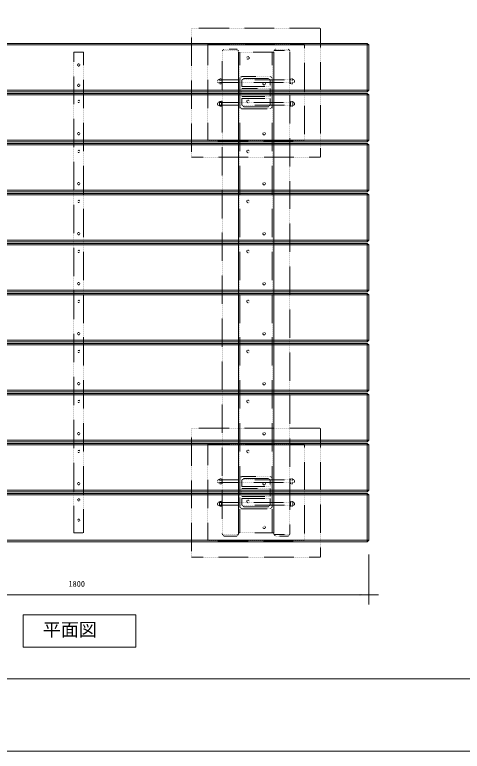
# Model space of a CAD drawing. Units: millimetres, scale not verified. Extents: x -2925 to 2925, y -2062 to 2062.
# Drawn here: x -1734 to -346, y -2062 to 221 of the extents above; entities that cross this region are included whole.
import ezdxf
from ezdxf.enums import TextEntityAlignment as Align

# ---------------------------------------------------------------- set-up
doc = ezdxf.new("R2010")
doc.units = ezdxf.units.MM
doc.header["$LTSCALE"] = 10
doc.linetypes.add('USER5', pattern=[0.208282, 0.069427, -0.138855])
doc.layers.add('0-1_IMPORTED', color=30, linetype='USER5', lineweight=18)
doc.styles.add('ＭＳ ゴシック', font='')
doc.styles.get('ＭＳ ゴシック').set_extended_font_data('MS Gothic')

msp = doc.modelspace()

# ---------------------------------------------------------------- linework, layer by layer
at = {"layer": '0-1_IMPORTED', "linetype": 'Continuous'}
for p, q in [((-2436, 127), (-636, 127)), ((-2431, 132), (-641, 132)), ((-641, 132), (-636, 127)), ((-641, -18), (-641, 132)), ((-636, 127), (-636, -13)), ((-2436, -13), (-636, -13)), ((-641, -18), (-2431, -18)), ((-636, -13), (-641, -18)), ((-2436, -28), (-636, -28)), ((-2431, -23), (-641, -23)), ((-641, -23), (-636, -28)), ((-641, -173), (-641, -23)), ((-636, -28), (-636, -168)), ((-2436, -168), (-636, -168)), ((-641, -173), (-2431, -173)), ((-2431, -178), (-641, -178)), ((-636, -168), (-641, -173)), ((-641, -178), (-636, -183)), ((-641, -328), (-641, -178)), ((-2436, -183), (-636, -183)), ((-636, -183), (-636, -323)), ((-2436, -323), (-636, -323)), ((-2436, -338), (-636, -338)), ((-641, -328), (-2431, -328)), ((-2431, -333), (-641, -333)), ((-636, -323), (-641, -328)), ((-641, -333), (-636, -338)), ((-641, -483), (-641, -333)), ((-636, -338), (-636, -478)), ((-2436, -478), (-636, -478)), ((-636, -478), (-641, -483)), ((-2436, -493), (-636, -493)), ((-641, -483), (-2431, -483)), ((-2431, -488), (-641, -488)), ((-641, -488), (-636, -493)), ((-641, -488), (-641, -638)), ((-636, -493), (-636, -633)), ((-2436, -633), (-636, -633)), ((-641, -638), (-2431, -638)), ((-636, -633), (-641, -638)), ((-2436, -648), (-636, -648)), ((-2431, -643), (-641, -643)), ((-641, -643), (-636, -648)), ((-641, -793), (-641, -643)), ((-636, -648), (-636, -788)), ((-2436, -788), (-636, -788)), ((-641, -793), (-2431, -793)), ((-2431, -798), (-641, -798)), ((-636, -788), (-641, -793)), ((-641, -798), (-636, -803)), ((-641, -948), (-641, -798)), ((-2436, -803), (-636, -803)), ((-636, -803), (-636, -943)), ((-2436, -943), (-636, -943)), ((-2436, -958), (-636, -958)), ((-641, -948), (-2431, -948)), ((-2431, -953), (-641, -953)), ((-636, -943), (-641, -948)), ((-641, -953), (-636, -958)), ((-641, -1103), (-641, -953)), ((-636, -958), (-636, -1098)), ((-2436, -1098), (-636, -1098)), ((-2436, -1113), (-636, -1113)), ((-641, -1103), (-2431, -1103)), ((-2431, -1108), (-641, -1108)), ((-636, -1098), (-641, -1103)), ((-641, -1108), (-636, -1113)), ((-641, -1258), (-641, -1108)), ((-636, -1113), (-636, -1253)), ((-2436, -1253), (-636, -1253)), ((-636, -1253), (-641, -1258)), ((-2436, -1268), (-636, -1268)), ((-641, -1258), (-2431, -1258)), ((-2431, -1263), (-641, -1263)), ((-641, -1263), (-636, -1268)), ((-641, -1413), (-641, -1263)), ((-636, -1268), (-636, -1408)), ((-2436, -1408), (-636, -1408)), ((-641, -1413), (-2431, -1413)), ((-636, -1408), (-641, -1413)), ((-2925, -1837.5), (2925, -1837.5))]:
    msp.add_line(p, q, dxfattribs=at)
at = {"layer": '0-1_IMPORTED'}
for p, q in [((-1041, 109.5), (-1091, 109.5)), ((-1036, 104.5), (-1036, -1385.5)), ((-936, 104.5), (-936, -1385.5)), ((-881, 109.5), (-931, 109.5)), ((-1099.75, 20.25), (-1099.5, 20.25)), ((-1099.75, 20.25), (-1099.5, 20.25)), ((-1099.75, 8.75), (-1099.5, 8.75)), ((-1099.75, 8.75), (-1099.5, 8.75)), ((-1099.5, 20.25), (-1098.49, 22)), ((-1099.5, 20.25), (-1098.49, 22)), ((-1099.5, 20.25), (-1099.5, 8.75)), ((-1099.5, 20.25), (-1099.5, 8.75)), ((-1099.5, 18.24), (-1093, 18.24)), ((-1099.5, 18.24), (-1093, 18.24)), ((-1099.5, 10.76), (-1093, 10.76)), ((-1099.5, 10.76), (-1093, 10.76)), ((-1099.5, 8.75), (-1098.49, 7)), ((-1099.5, 8.75), (-1098.49, 7)), ((-1098.49, 22), (-1094.01, 22)), ((-1098.49, 22), (-1094.01, 22)), ((-1098.49, 7), (-1094.01, 7)), ((-1098.49, 7), (-1094.01, 7)), ((-1093, 20.25), (-1094.01, 22)), ((-1093, 20.25), (-1094.01, 22)), ((-1093, 8.75), (-1094.01, 7)), ((-1093, 8.75), (-1094.01, 7)), ((-1093, 20.25), (-1093, 8.75)), ((-1093, 20.25), (-1093, 8.75)), ((-879, 20.25), (-877.99, 22)), ((-879, 20.25), (-877.99, 22)), ((-879, 20.25), (-879, 8.75)), ((-879, 20.25), (-879, 8.75)), ((-872.5, 18.24), (-879, 18.24)), ((-872.5, 18.24), (-879, 18.24)), ((-872.5, 10.76), (-879, 10.76)), ((-872.5, 10.76), (-879, 10.76)), ((-879, 8.75), (-877.99, 7)), ((-879, 8.75), (-877.99, 7)), ((-873.51, 22), (-877.99, 22)), ((-873.51, 22), (-877.99, 22)), ((-873.51, 7), (-877.99, 7)), ((-873.51, 7), (-877.99, 7)), ((-872.5, 20.25), (-873.51, 22)), ((-872.5, 20.25), (-873.51, 22)), ((-872.5, 8.75), (-873.51, 7)), ((-872.5, 8.75), (-873.51, 7)), ((-872.25, 20.25), (-872.5, 20.25)), ((-872.5, 20.25), (-872.5, 8.75)), ((-872.25, 20.25), (-872.5, 20.25)), ((-872.5, 20.25), (-872.5, 8.75)), ((-872.25, 8.75), (-872.5, 8.75)), ((-872.25, 8.75), (-872.5, 8.75)), ((-1099.75, -49.75), (-1099.5, -49.75)), ((-1099.75, -49.75), (-1099.5, -49.75)), ((-1099.75, -61.25), (-1099.5, -61.25)), ((-1099.75, -61.25), (-1099.5, -61.25)), ((-1099.5, -49.75), (-1098.49, -48)), ((-1099.5, -49.75), (-1098.49, -48)), ((-1099.5, -61.25), (-1099.5, -49.75)), ((-1099.5, -61.25), (-1099.5, -49.75)), ((-1099.5, -51.76), (-1093, -51.76)), ((-1099.5, -51.76), (-1093, -51.76)), ((-1099.5, -59.24), (-1093, -59.24)), ((-1099.5, -59.24), (-1093, -59.24)), ((-1099.5, -61.25), (-1098.49, -63)), ((-1099.5, -61.25), (-1098.49, -63)), ((-1098.49, -48), (-1094.01, -48)), ((-1098.49, -48), (-1094.01, -48)), ((-1098.49, -63), (-1094.01, -63)), ((-1098.49, -63), (-1094.01, -63)), ((-1093, -49.75), (-1094.01, -48)), ((-1093, -49.75), (-1094.01, -48)), ((-1093, -61.25), (-1094.01, -63)), ((-1093, -61.25), (-1094.01, -63)), ((-1093, -61.25), (-1093, -49.75)), ((-1093, -61.25), (-1093, -49.75)), ((-879, -49.75), (-877.99, -48)), ((-879, -49.75), (-877.99, -48)), ((-879, -61.25), (-879, -49.75)), ((-879, -61.25), (-879, -49.75)), ((-872.5, -51.76), (-879, -51.76)), ((-872.5, -51.76), (-879, -51.76)), ((-872.5, -59.24), (-879, -59.24)), ((-872.5, -59.24), (-879, -59.24)), ((-879, -61.25), (-877.99, -63)), ((-879, -61.25), (-877.99, -63)), ((-873.51, -48), (-877.99, -48)), ((-873.51, -48), (-877.99, -48)), ((-873.51, -63), (-877.99, -63)), ((-873.51, -63), (-877.99, -63)), ((-872.5, -49.75), (-873.51, -48)), ((-872.5, -49.75), (-873.51, -48)), ((-872.5, -61.25), (-873.51, -63)), ((-872.5, -61.25), (-873.51, -63)), ((-872.25, -49.75), (-872.5, -49.75)), ((-872.5, -61.25), (-872.5, -49.75)), ((-872.25, -49.75), (-872.5, -49.75)), ((-872.5, -61.25), (-872.5, -49.75)), ((-872.25, -61.25), (-872.5, -61.25)), ((-872.25, -61.25), (-872.5, -61.25)), ((-1099.75, -1219.75), (-1099.5, -1219.75)), ((-1099.75, -1219.75), (-1099.5, -1219.75)), ((-1099.75, -1231.25), (-1099.5, -1231.25)), ((-1099.75, -1231.25), (-1099.5, -1231.25)), ((-1099.5, -1219.75), (-1098.49, -1218)), ((-1099.5, -1219.75), (-1098.49, -1218)), ((-1099.5, -1219.75), (-1099.5, -1231.25)), ((-1099.5, -1219.75), (-1099.5, -1231.25)), ((-1099.5, -1221.76), (-1093, -1221.76)), ((-1099.5, -1221.76), (-1093, -1221.76)), ((-1099.5, -1229.24), (-1093, -1229.24)), ((-1099.5, -1229.24), (-1093, -1229.24)), ((-1099.5, -1231.25), (-1098.49, -1233)), ((-1099.5, -1231.25), (-1098.49, -1233)), ((-1098.49, -1218), (-1094.01, -1218)), ((-1098.49, -1218), (-1094.01, -1218)), ((-1093, -1219.75), (-1094.01, -1218)), ((-1093, -1219.75), (-1094.01, -1218)), ((-1093, -1231.25), (-1094.01, -1233)), ((-1093, -1231.25), (-1094.01, -1233)), ((-1093, -1219.75), (-1093, -1231.25)), ((-1093, -1219.75), (-1093, -1231.25)), ((-879, -1219.75), (-877.99, -1218)), ((-879, -1219.75), (-877.99, -1218)), ((-879, -1219.75), (-879, -1231.25)), ((-879, -1219.75), (-879, -1231.25)), ((-872.5, -1221.76), (-879, -1221.76)), ((-872.5, -1221.76), (-879, -1221.76)), ((-872.5, -1229.24), (-879, -1229.24)), ((-872.5, -1229.24), (-879, -1229.24)), ((-879, -1231.25), (-877.99, -1233)), ((-879, -1231.25), (-877.99, -1233)), ((-873.51, -1218), (-877.99, -1218)), ((-873.51, -1218), (-877.99, -1218)), ((-872.5, -1219.75), (-873.51, -1218)), ((-872.5, -1219.75), (-873.51, -1218)), ((-872.5, -1231.25), (-873.51, -1233)), ((-872.5, -1231.25), (-873.51, -1233)), ((-872.25, -1219.75), (-872.5, -1219.75)), ((-872.5, -1219.75), (-872.5, -1231.25)), ((-872.25, -1219.75), (-872.5, -1219.75)), ((-872.5, -1219.75), (-872.5, -1231.25)), ((-872.25, -1231.25), (-872.5, -1231.25)), ((-872.25, -1231.25), (-872.5, -1231.25)), ((-1098.49, -1233), (-1094.01, -1233)), ((-1098.49, -1233), (-1094.01, -1233)), ((-873.51, -1233), (-877.99, -1233)), ((-873.51, -1233), (-877.99, -1233)), ((-1099.75, -1289.75), (-1099.5, -1289.75)), ((-1099.75, -1289.75), (-1099.5, -1289.75)), ((-1099.75, -1301.25), (-1099.5, -1301.25)), ((-1099.75, -1301.25), (-1099.5, -1301.25)), ((-1099.5, -1289.75), (-1098.49, -1288)), ((-1099.5, -1289.75), (-1098.49, -1288)), ((-1099.5, -1301.25), (-1099.5, -1289.75)), ((-1099.5, -1301.25), (-1099.5, -1289.75)), ((-1099.5, -1291.76), (-1093, -1291.76)), ((-1099.5, -1291.76), (-1093, -1291.76)), ((-1099.5, -1299.24), (-1093, -1299.24)), ((-1099.5, -1299.24), (-1093, -1299.24)), ((-1099.5, -1301.25), (-1098.49, -1303)), ((-1099.5, -1301.25), (-1098.49, -1303)), ((-1098.49, -1288), (-1094.01, -1288)), ((-1098.49, -1288), (-1094.01, -1288)), ((-1093, -1289.75), (-1094.01, -1288)), ((-1093, -1289.75), (-1094.01, -1288)), ((-1093, -1301.25), (-1094.01, -1303)), ((-1093, -1301.25), (-1094.01, -1303)), ((-1093, -1301.25), (-1093, -1289.75)), ((-1093, -1301.25), (-1093, -1289.75)), ((-879, -1289.75), (-877.99, -1288)), ((-879, -1289.75), (-877.99, -1288)), ((-879, -1301.25), (-879, -1289.75)), ((-879, -1301.25), (-879, -1289.75)), ((-872.5, -1291.76), (-879, -1291.76)), ((-872.5, -1291.76), (-879, -1291.76)), ((-872.5, -1299.24), (-879, -1299.24)), ((-872.5, -1299.24), (-879, -1299.24)), ((-879, -1301.25), (-877.99, -1303)), ((-879, -1301.25), (-877.99, -1303)), ((-873.51, -1288), (-877.99, -1288)), ((-873.51, -1288), (-877.99, -1288)), ((-872.5, -1289.75), (-873.51, -1288)), ((-872.5, -1289.75), (-873.51, -1288)), ((-872.5, -1301.25), (-873.51, -1303)), ((-872.5, -1301.25), (-873.51, -1303)), ((-872.25, -1289.75), (-872.5, -1289.75)), ((-872.5, -1301.25), (-872.5, -1289.75)), ((-872.25, -1289.75), (-872.5, -1289.75)), ((-872.5, -1301.25), (-872.5, -1289.75)), ((-872.25, -1301.25), (-872.5, -1301.25)), ((-872.25, -1301.25), (-872.5, -1301.25)), ((-1098.49, -1303), (-1094.01, -1303)), ((-1098.49, -1303), (-1094.01, -1303)), ((-873.51, -1303), (-877.99, -1303)), ((-873.51, -1303), (-877.99, -1303)), ((-1041, -1390.5), (-1091, -1390.5)), ((-881, -1390.5), (-931, -1390.5))]:
    msp.add_line(p, q, dxfattribs=at)
at = {"layer": '0-1_IMPORTED', "color": 1, "linetype": 'Continuous'}
for p, q in [((-636, -1453), (-636, -1607.38)), ((-2436, -1577.38), (-636, -1577.38)), ((-636, -1577.38), (-606, -1577.38))]:
    msp.add_line(p, q, dxfattribs=at)
at = {"layer": '0-1_IMPORTED', "linetype": 'Continuous'}
for points in [[(-2925, 2062.5), (2925, 2062.5), (2925, -2062.5), (-2925, -2062.5)], [(-1708.7, -1640.05), (-1358.7, -1640.05), (-1358.7, -1740.05), (-1708.7, -1740.05)]]:
    msp.add_lwpolyline(points, close=True, dxfattribs=at)
at = {"layer": '0-1_IMPORTED'}
for points in [[(-786, 179.5), (-1186, 179.5), (-1186, -220.5), (-786, -220.5)], [(-836, 129.5), (-1136, 129.5), (-1136, -170.5), (-836, -170.5)], [(-1046, 114.5), (-1086, 114.5), (-1091, 108.21), (-1091, -1389.21), (-1086, -1395.5), (-1046, -1395.5), (-1041, -1389.21), (-1041, 108.21)], [(-886, 114.5), (-926, 114.5), (-931, 108.21), (-931, -1389.21), (-926, -1395.5), (-886, -1395.5), (-881, -1389.21), (-881, 108.21)], [(-1551, 104.5), (-1521, 104.5), (-1521, -1385.5), (-1551, -1385.5)], [(-1041, 104.5), (-931, 104.5), (-931, -1385.5), (-1041, -1385.5)], [(-1031, 29.5), (-941, 29.5), (-936, 24.5), (-936, -65.5), (-941, -70.5), (-1031, -70.5), (-1036, -65.5), (-1036, 24.5)], [(-942, 17.5), (-942, -1.8), (-1030, -1.8), (-1030, 17.5), (-1024, 23.5), (-948, 23.5)], [(-1091, 22.5), (-1093, 22.5), (-1093, 6.5), (-1091, 6.5)], [(-1091, 22.5), (-1093, 22.5), (-1093, 6.5), (-1091, 6.5)], [(-881, 18.5), (-1091, 18.5), (-1091, 10.5), (-881, 10.5)], [(-881, 18.5), (-1091, 18.5), (-1091, 10.5), (-881, 10.5)], [(-881, 22.5), (-879, 22.5), (-879, 6.5), (-881, 6.5)], [(-881, 22.5), (-879, 22.5), (-879, 6.5), (-881, 6.5)], [(-942, -7.8), (-942, -33.2), (-1030, -33.2), (-1030, -7.8)], [(-942, -58.5), (-942, -39.2), (-1030, -39.2), (-1030, -58.5), (-1024, -64.5), (-948, -64.5)], [(-1091, -63.5), (-1093, -63.5), (-1093, -47.5), (-1091, -47.5)], [(-1091, -63.5), (-1093, -63.5), (-1093, -47.5), (-1091, -47.5)], [(-881, -59.5), (-1091, -59.5), (-1091, -51.5), (-881, -51.5)], [(-881, -59.5), (-1091, -59.5), (-1091, -51.5), (-881, -51.5)], [(-881, -63.5), (-879, -63.5), (-879, -47.5), (-881, -47.5)], [(-881, -63.5), (-879, -63.5), (-879, -47.5), (-881, -47.5)], [(-786, -1060.5), (-1186, -1060.5), (-1186, -1460.5), (-786, -1460.5)], [(-836, -1110.5), (-1136, -1110.5), (-1136, -1410.5), (-836, -1410.5)], [(-1091, -1217.5), (-1093, -1217.5), (-1093, -1233.5), (-1091, -1233.5)], [(-1091, -1217.5), (-1093, -1217.5), (-1093, -1233.5), (-1091, -1233.5)], [(-881, -1221.5), (-1091, -1221.5), (-1091, -1229.5), (-881, -1229.5)], [(-881, -1221.5), (-1091, -1221.5), (-1091, -1229.5), (-881, -1229.5)], [(-1031, -1210.5), (-941, -1210.5), (-936, -1215.5), (-936, -1305.5), (-941, -1310.5), (-1031, -1310.5), (-1036, -1305.5), (-1036, -1215.5)], [(-942, -1222.5), (-942, -1241.8), (-1030, -1241.8), (-1030, -1222.5), (-1024, -1216.5), (-948, -1216.5)], [(-881, -1217.5), (-879, -1217.5), (-879, -1233.5), (-881, -1233.5)], [(-881, -1217.5), (-879, -1217.5), (-879, -1233.5), (-881, -1233.5)], [(-942, -1247.8), (-942, -1273.2), (-1030, -1273.2), (-1030, -1247.8)], [(-1091, -1303.5), (-1093, -1303.5), (-1093, -1287.5), (-1091, -1287.5)], [(-1091, -1303.5), (-1093, -1303.5), (-1093, -1287.5), (-1091, -1287.5)], [(-881, -1299.5), (-1091, -1299.5), (-1091, -1291.5), (-881, -1291.5)], [(-881, -1299.5), (-1091, -1299.5), (-1091, -1291.5), (-881, -1291.5)], [(-942, -1298.5), (-942, -1279.2), (-1030, -1279.2), (-1030, -1298.5), (-1024, -1304.5), (-948, -1304.5)], [(-881, -1303.5), (-879, -1303.5), (-879, -1287.5), (-881, -1287.5)], [(-881, -1303.5), (-879, -1303.5), (-879, -1287.5), (-881, -1287.5)]]:
    msp.add_lwpolyline(points, close=True, dxfattribs=at)
for centre, radius in [((-1536, 65), 3.5), ((-1011, 87), 4), ((-1536, 2), 3.5), ((-961, 7), 4), ((-1536, -48), 3.5), ((-1011, -48), 4), ((-1536, -148), 3.5), ((-961, -148), 4), ((-1536, -203), 3.5), ((-1011, -203), 4), ((-1536, -303), 3.5), ((-961, -303), 4), ((-1536, -358), 3.5), ((-1011, -358), 4), ((-1536, -458), 3.5), ((-961, -458), 4), ((-1536, -513), 3.5), ((-1011, -513), 4), ((-1536, -613), 3.5), ((-961, -613), 4), ((-1536, -668), 3.5), ((-1011, -668), 4), ((-1536, -768), 3.5), ((-961, -768), 4), ((-1536, -823), 3.5), ((-1011, -823), 4), ((-1536, -923), 3.5), ((-961, -923), 4), ((-1536, -978), 3.5), ((-1011, -978), 4), ((-1536, -1078), 3.5), ((-961, -1078), 4), ((-1536, -1133), 3.5), ((-1011, -1133), 4), ((-1536, -1233), 3.5), ((-961, -1233), 4), ((-1536, -1283), 3.5), ((-1011, -1288), 4), ((-1536, -1346), 3.5), ((-961, -1368), 4)]:
    msp.add_circle(centre, radius, dxfattribs=at)
for centre, start, end in [((-1099.75, 14.5), 90, 270), ((-1099.75, 14.5), 90, 270), ((-872.25, 14.5), 270, 90), ((-872.25, 14.5), 270, 90), ((-1099.75, -55.5), 90, 270), ((-1099.75, -55.5), 90, 270), ((-872.25, -55.5), 270, 90), ((-872.25, -55.5), 270, 90), ((-1099.75, -1225.5), 90, 270), ((-1099.75, -1225.5), 90, 270), ((-872.25, -1225.5), 270, 90), ((-872.25, -1225.5), 270, 90), ((-1099.75, -1295.5), 90, 270), ((-1099.75, -1295.5), 90, 270), ((-872.25, -1295.5), 270, 90), ((-872.25, -1295.5), 270, 90)]:
    msp.add_arc(centre, 5.75, start, end, dxfattribs=at)
at = {"layer": '0-1_IMPORTED', "color": 1}
msp.add_solid([(-636, -1577.38), (-666, -1580), (-666, -1574.76)], dxfattribs=at)

# ---------------------------------------------------------------- texts
at = {"layer": '0-1_IMPORTED', "color": 7, "style": 'ＭＳ ゴシック'}
for s, height, p in [('1800', 17.91, (-1567.75, -1557.93)), ('平面図', 41, (-1647.46, -1717.97))]:
    msp.add_text(s, height=height, dxfattribs=at).set_placement(p, align=Align.BOTTOM_LEFT)

doc.saveas('drawing.dxf')
